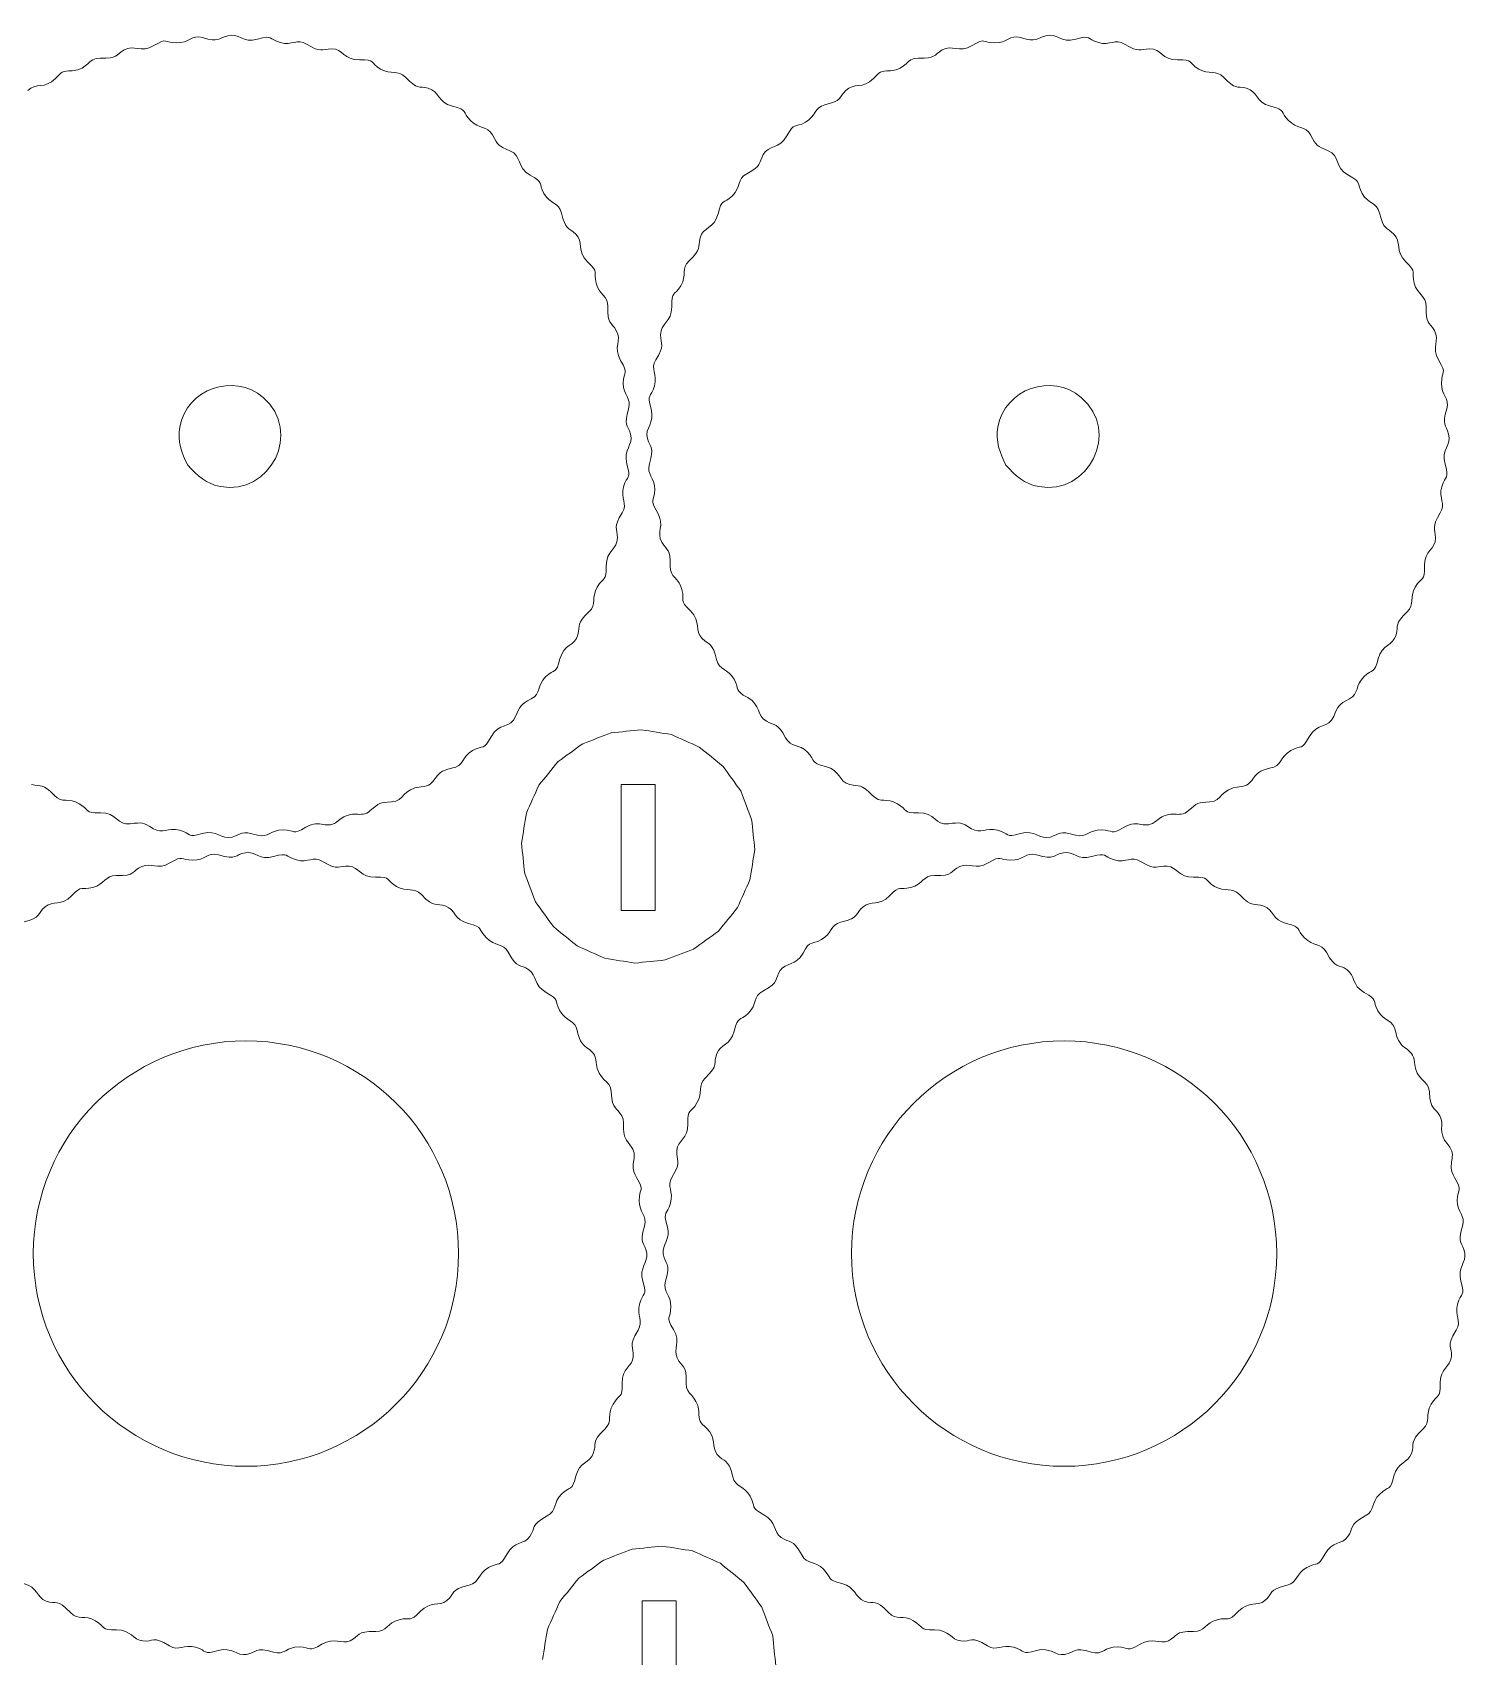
# Model space of a CAD drawing. Header units: centimetres. Extents: x -10 to 98, y 3 to 108.
# Drawn here: x 33.69 to 46.48, y 18.82 to 33.3 of the extents above; entities that cross this region are included whole.
import ezdxf

# ---------------------------------------------------------------- set-up
doc = ezdxf.new("R2010")
doc.units = ezdxf.units.CM
doc.header["$MEASUREMENT"] = 0
doc.layers.add('Camada 1', color=7, linetype='Continuous')

msp = doc.modelspace()

# ---------------------------------------------------------------- linework, layer by layer
at = {"layer": 'Camada 1', "color": 3, "lineweight": 9}
for points in [[(35.43078, 33.27539), (35.53078, 33.30415), (35.56427, 33.20585), (35.69793, 33.24426)], [(42.72719, 33.27539), (42.82719, 33.30415), (42.8607, 33.20585), (42.99435, 33.24426)], [(34.50694, 33.14847), (34.59599, 33.202), (34.65379, 33.11604), (34.77308, 33.18764)], [(34.97676, 33.21112), (34.86285, 33.21296), (34.89793, 33.26257), (34.77308, 33.18764)], [(35.20554, 33.25864), (35.10885, 33.28756), (35.08754, 33.20932), (34.97676, 33.21112)], [(35.20554, 33.25864), (35.35586, 33.21367), (35.34222, 33.24991), (35.43078, 33.27539)], [(35.90081, 33.21449), (35.79115, 33.24568), (35.83784, 33.28447), (35.69793, 33.24426)], [(36.13408, 33.20106), (36.0484, 33.25377), (36.00735, 33.18419), (35.90081, 33.21449)], [(36.13408, 33.20106), (36.26794, 33.11872), (36.2637, 33.15726), (36.35606, 33.15889)], [(36.35606, 33.15889), (36.46021, 33.16073), (36.46707, 33.05692), (36.60592, 33.05962)], [(41.80335, 33.14847), (41.89242, 33.202), (41.9502, 33.11604), (42.06949, 33.18764)], [(42.27317, 33.21112), (42.15927, 33.21296), (42.19435, 33.26257), (42.06949, 33.18764)], [(42.50195, 33.25864), (42.40526, 33.28756), (42.38395, 33.20932), (42.27317, 33.21112)], [(42.50195, 33.25864), (42.65227, 33.21367), (42.63863, 33.24991), (42.72719, 33.27539)], [(43.19722, 33.21449), (43.08756, 33.24568), (43.13427, 33.28447), (42.99435, 33.24426)], [(43.4305, 33.20106), (43.34482, 33.25377), (43.30376, 33.18419), (43.19722, 33.21449)], [(43.4305, 33.20106), (43.56436, 33.11872), (43.56011, 33.15726), (43.65247, 33.15889)], [(43.65247, 33.15889), (43.75663, 33.16073), (43.76349, 33.05692), (43.90233, 33.05962)], [(34.04517, 32.96277), (34.19857, 32.97844), (34.18001, 33.07716), (34.29362, 33.07396)], [(34.29362, 33.07396), (34.45051, 33.06953), (34.42805, 33.10104), (34.50694, 33.14847)], [(36.79428, 32.97841), (36.69658, 33.03681), (36.75135, 33.06245), (36.60592, 33.05962)], [(41.34158, 32.96277), (41.49498, 32.97844), (41.47642, 33.07716), (41.59003, 33.07396)], [(41.59003, 33.07396), (41.74692, 33.06953), (41.72446, 33.10104), (41.80335, 33.14847)], [(44.09071, 32.97841), (43.993, 33.03681), (44.04777, 33.06245), (43.90233, 33.05962)], [(33.6474, 32.78679), (33.71949, 32.86149), (33.79768, 32.79348), (33.89436, 32.89346)], [(34.04517, 32.96277), (33.95278, 32.96224), (33.94886, 32.94984), (33.89436, 32.89346)], [(37.01606, 32.90522), (36.94689, 32.97816), (36.88936, 32.92159), (36.79428, 32.97841)], [(37.01606, 32.90522), (37.12415, 32.7912), (37.13053, 32.82921), (37.21977, 32.8069)], [(40.94381, 32.78679), (41.0159, 32.86149), (41.0941, 32.79348), (41.19076, 32.89346)], [(41.34158, 32.96277), (41.24919, 32.96224), (41.24527, 32.94984), (41.19076, 32.89346)], [(44.31248, 32.90522), (44.2433, 32.97816), (44.18579, 32.92159), (44.09071, 32.97841)], [(44.31248, 32.90522), (44.42056, 32.7912), (44.42695, 32.82921), (44.51619, 32.8069)], [(37.21977, 32.8069), (37.32064, 32.78168), (37.30044, 32.67975), (37.43524, 32.64636)], [(40.75702, 32.65957), (40.90983, 32.69609), (40.87968, 32.72033), (40.94381, 32.78679)], [(44.51619, 32.8069), (44.61707, 32.78168), (44.59686, 32.67975), (44.73167, 32.64636)], [(37.59614, 32.51887), (37.51698, 32.60068), (37.57667, 32.61132), (37.43524, 32.64636)], [(40.75702, 32.65957), (40.65887, 32.63611), (40.67938, 32.55768), (40.58285, 32.50399)], [(44.89257, 32.51887), (44.81341, 32.60068), (44.8731, 32.61132), (44.73167, 32.64636)], [(37.7915, 32.39084), (37.74356, 32.47952), (37.67282, 32.43962), (37.59614, 32.51887)], [(40.58285, 32.50399), (40.48332, 32.44863), (40.48857, 32.50914), (40.41806, 32.38153)], [(45.08792, 32.39084), (45.03998, 32.47952), (44.96925, 32.43962), (44.89257, 32.51887)], [(37.7915, 32.39084), (37.84459, 32.29262), (37.84832, 32.29195), (37.94833, 32.25029)], [(40.20719, 32.21487), (40.25769, 32.30602), (40.35086, 32.2599), (40.41806, 32.38153)], [(45.08792, 32.39084), (45.14101, 32.29262), (45.14475, 32.29195), (45.24476, 32.25029)], [(37.94833, 32.25029), (38.05707, 32.205), (38.00202, 32.10286), (38.12937, 32.03252)], [(40.05975, 32.04371), (40.19797, 32.11834), (40.16247, 32.13418), (40.20719, 32.21487)], [(45.24476, 32.25029), (45.3535, 32.205), (45.29845, 32.10286), (45.42579, 32.03252)], [(38.25182, 31.86772), (38.19651, 31.9672), (38.25692, 31.96206), (38.12937, 32.03252)], [(40.05975, 32.04371), (39.97112, 31.99584), (40.01094, 31.92503), (39.93169, 31.84833)], [(45.54823, 31.86772), (45.49293, 31.9672), (45.55335, 31.96206), (45.42579, 32.03252)], [(38.40736, 31.69357), (38.38398, 31.79146), (38.30534, 31.77139), (38.25182, 31.86772)], [(45.70379, 31.69357), (45.68041, 31.79146), (45.60177, 31.77139), (45.54823, 31.86772)], [(39.93169, 31.84833), (39.85001, 31.76927), (39.83922, 31.82879), (39.80421, 31.68745)], [(38.40736, 31.69357), (38.44385, 31.54087), (38.46812, 31.5708), (38.53457, 31.50677)], [(39.64365, 31.47197), (39.66892, 31.57286), (39.77081, 31.55262), (39.80421, 31.68745)], [(45.70379, 31.69357), (45.74026, 31.54087), (45.76455, 31.5708), (45.831, 31.50677)], [(38.53457, 31.50677), (38.60926, 31.43479), (38.54129, 31.35655), (38.64129, 31.25983)], [(39.54536, 31.26825), (39.65934, 31.3762), (39.62134, 31.38287), (39.64365, 31.47197)], [(45.831, 31.50677), (45.90568, 31.43479), (45.83771, 31.35655), (45.93771, 31.25983)], [(38.71658, 31.06912), (38.68898, 31.1795), (38.74586, 31.15869), (38.64129, 31.25983)], [(39.54536, 31.26825), (39.47242, 31.19917), (39.52893, 31.14145), (39.47216, 31.04652)], [(46.013, 31.06912), (45.9854, 31.1795), (46.04228, 31.15869), (45.93771, 31.25983)], [(38.82176, 30.86051), (38.82455, 30.96127), (38.74336, 30.96208), (38.71658, 31.06912)], [(39.47216, 31.04652), (39.41364, 30.94866), (39.3882, 31.0037), (39.39095, 30.85817)], [(46.11818, 30.86051), (46.12098, 30.96127), (46.03979, 30.96208), (46.013, 31.06912)], [(38.82176, 30.86051), (38.81739, 30.70349), (38.84869, 30.72629), (38.89627, 30.64724)], [(39.29165, 30.60827), (39.28982, 30.71235), (39.39356, 30.71916), (39.39095, 30.85817)], [(46.11818, 30.86051), (46.11382, 30.70349), (46.14511, 30.72629), (46.1927, 30.64724)], [(38.89627, 30.64724), (38.94987, 30.5582), (38.86382, 30.50041), (38.93546, 30.38107)], [(39.24951, 30.38627), (39.33178, 30.51978), (39.29327, 30.51653), (39.29165, 30.60827)], [(46.1927, 30.64724), (46.2463, 30.5582), (46.16024, 30.50041), (46.23189, 30.38107)], [(38.95893, 30.17739), (38.96077, 30.29119), (39.01034, 30.25638), (38.93546, 30.38107)], [(39.24951, 30.38627), (39.1968, 30.30071), (39.26633, 30.25955), (39.23607, 30.15302)], [(46.25535, 30.17739), (46.2572, 30.29119), (46.30675, 30.25638), (46.23189, 30.38107)], [(39.00643, 29.94863), (39.03523, 30.04505), (38.95714, 30.06695), (38.95893, 30.17739)], [(39.23607, 30.15302), (39.20491, 30.04336), (39.16612, 30.09005), (39.2063, 29.95016)], [(46.30286, 29.94863), (46.33166, 30.04505), (46.25357, 30.06695), (46.25535, 30.17739)], [(39.00643, 29.94863), (38.96152, 29.79829), (38.99766, 29.81209), (39.02319, 29.72335)], [(39.17516, 29.68297), (39.14644, 29.78307), (39.24472, 29.81645), (39.2063, 29.95016)], [(46.30286, 29.94863), (46.25795, 29.79829), (46.29409, 29.81209), (46.31961, 29.72335)], [(39.02319, 29.72335), (39.05195, 29.62338), (38.95363, 29.58989), (38.99208, 29.4562)], [(46.31961, 29.72335), (46.34838, 29.62338), (46.25006, 29.58989), (46.28851, 29.4562)], [(39.19192, 29.45774), (39.23688, 29.60822), (39.20064, 29.5942), (39.17516, 29.68297)], [(38.9623, 29.25335), (38.99341, 29.36286), (39.03229, 29.31639), (38.99208, 29.4562)], [(39.19192, 29.45774), (39.16311, 29.3613), (39.2412, 29.33948), (39.23945, 29.22897)], [(46.25872, 29.25335), (46.28983, 29.36286), (46.32872, 29.31639), (46.28851, 29.4562)], [(38.94887, 29.02008), (39.00155, 29.1057), (38.93202, 29.14673), (38.9623, 29.25335)], [(46.2453, 29.02008), (46.29797, 29.1057), (46.22845, 29.14673), (46.25872, 29.25335)], [(39.23945, 29.22897), (39.23763, 29.11514), (39.18794, 29.15012), (39.26297, 29.02526)], [(38.94887, 29.02008), (38.8666, 28.88635), (38.90503, 28.89048), (38.9067, 28.7981)], [(39.3021, 28.75913), (39.24851, 28.8482), (39.33467, 28.90592), (39.26297, 29.02526)], [(46.2453, 29.02008), (46.16302, 28.88635), (46.20146, 28.89048), (46.20312, 28.7981)], [(38.9067, 28.7981), (38.90858, 28.69403), (38.80478, 28.68713), (38.80745, 28.54823)], [(39.37661, 28.54583), (39.38099, 28.70273), (39.34957, 28.68022), (39.3021, 28.75913)], [(46.20312, 28.7981), (46.205, 28.69403), (46.1012, 28.68713), (46.10388, 28.54823)], [(38.72622, 28.35986), (38.78463, 28.45762), (38.81026, 28.40282), (38.80745, 28.54823)], [(39.37661, 28.54583), (39.37379, 28.44518), (39.45497, 28.44422), (39.48179, 28.33725)], [(46.02265, 28.35986), (46.08105, 28.45762), (46.10669, 28.40282), (46.10388, 28.54823)], [(38.65303, 28.13811), (38.72596, 28.2073), (38.66934, 28.26463), (38.72622, 28.35986)], [(39.48179, 28.33725), (39.50943, 28.22699), (39.45242, 28.24765), (39.55713, 28.14651)], [(45.94945, 28.13811), (46.02238, 28.2073), (45.96577, 28.26463), (46.02265, 28.35986)], [(38.65303, 28.13811), (38.53902, 28.02998), (38.57704, 28.02367), (38.55471, 27.9344)], [(39.66378, 27.8996), (39.58914, 27.97164), (39.65714, 28.04991), (39.55713, 28.14651)], [(45.94945, 28.13811), (45.83545, 28.02998), (45.87347, 28.02367), (45.85112, 27.9344)], [(38.55471, 27.9344), (38.52943, 27.83344), (38.42755, 27.85376), (38.39418, 27.71892)], [(39.791, 27.71281), (39.75459, 27.86554), (39.72983, 27.83585), (39.66378, 27.8996)], [(45.85112, 27.9344), (45.82585, 27.83344), (45.72396, 27.85376), (45.6906, 27.71892)], [(38.26667, 27.55802), (38.34842, 27.63713), (38.3592, 27.57758), (38.39418, 27.71892)], [(39.791, 27.71281), (39.81436, 27.61486), (39.89305, 27.63499), (39.94658, 27.53864)], [(45.56308, 27.55802), (45.64485, 27.63713), (45.65562, 27.57758), (45.6906, 27.71892)], [(38.13864, 27.36264), (38.22724, 27.41051), (38.18747, 27.4814), (38.26667, 27.55802)], [(39.94658, 27.53864), (40.00184, 27.43917), (39.94144, 27.44426), (40.069, 27.37385)], [(45.43506, 27.36264), (45.52366, 27.41051), (45.4839, 27.4814), (45.56308, 27.55802)], [(40.23571, 27.16294), (40.14463, 27.21334), (40.19058, 27.30673), (40.069, 27.37385)], [(38.13864, 27.36264), (38.04037, 27.30954), (38.0398, 27.30578), (37.99809, 27.2058)], [(45.43506, 27.36264), (45.33679, 27.30954), (45.33622, 27.30578), (45.29451, 27.2058)], [(37.99809, 27.2058), (37.95276, 27.09712), (37.85068, 27.15211), (37.78033, 27.02475)], [(38.85054, 27.05943), (38.94061, 27.06873), (39.03066, 27.07804), (39.12073, 27.08735)], [(39.12073, 27.08735), (39.21014, 27.07304), (39.29954, 27.05872), (39.38895, 27.04441)], [(40.40687, 27.01553), (40.3324, 27.15355), (40.31617, 27.11843), (40.23571, 27.16294)], [(45.29451, 27.2058), (45.24918, 27.09712), (45.14709, 27.15211), (45.07675, 27.02475)], [(37.61554, 26.90238), (37.71497, 26.95762), (37.70993, 26.89729), (37.78033, 27.02475)], [(38.37677, 26.80324), (38.45011, 26.85633), (38.52346, 26.90943), (38.5968, 26.96252)], [(38.5968, 26.96252), (38.68138, 26.99482), (38.76596, 27.02712), (38.85054, 27.05943)], [(39.38895, 27.04441), (39.4716, 27.00743), (39.55424, 26.97046), (39.63689, 26.93349)], [(39.8477, 26.76219), (39.77743, 26.81928), (39.70716, 26.87639), (39.63689, 26.93349)], [(40.40687, 27.01553), (40.4547, 26.9269), (40.52561, 26.96667), (40.60226, 26.88747)], [(44.91196, 26.90238), (45.01139, 26.95762), (45.00635, 26.89729), (45.07675, 27.02475)], [(37.42627, 26.74402), (37.54681, 26.76638), (37.51122, 26.84443), (37.61554, 26.90238)], [(38.20547, 26.59243), (38.26256, 26.6627), (38.31967, 26.73297), (38.37677, 26.80324)], [(40.60226, 26.88747), (40.68138, 26.80573), (40.62174, 26.79498), (40.76315, 26.75997)], [(44.72269, 26.74402), (44.84324, 26.76638), (44.80764, 26.84443), (44.91196, 26.90238)], [(37.42627, 26.74402), (37.2474, 26.71084), (37.30435, 26.58807), (37.1566, 26.57783)], [(39.8477, 26.76219), (39.9008, 26.68885), (39.95387, 26.6155), (40.00697, 26.54216)], [(40.97861, 26.59943), (40.87764, 26.62473), (40.89797, 26.72658), (40.76315, 26.75997)], [(44.72269, 26.74402), (44.54382, 26.71084), (44.60078, 26.58807), (44.45303, 26.57783)], [(33.88592, 26.50113), (33.77774, 26.61517), (33.77127, 26.57712), (33.68219, 26.59943)], [(33.88592, 26.50113), (33.95511, 26.42819), (34.01251, 26.48481), (34.10768, 26.42794)], [(37.1566, 26.57783), (36.98626, 26.56603), (37.01098, 26.45055), (36.89256, 26.44381)], [(38.20547, 26.59243), (38.16849, 26.50979), (38.13152, 26.42713), (38.09455, 26.34449)], [(40.00697, 26.54216), (40.03928, 26.45757), (40.07158, 26.37299), (40.10389, 26.2884)], [(41.18234, 26.50113), (41.07415, 26.61517), (41.06768, 26.57712), (40.97861, 26.59943)], [(41.18234, 26.50113), (41.25152, 26.42819), (41.30893, 26.48481), (41.40408, 26.42794)], [(44.45303, 26.57783), (44.28269, 26.56603), (44.30741, 26.45055), (44.18898, 26.44381)], [(34.10768, 26.42794), (34.20545, 26.36949), (34.15058, 26.34389), (34.29603, 26.3467)], [(36.70284, 26.36633), (36.6132, 26.288), (36.55067, 26.38871), (36.42053, 26.27735)], [(36.89256, 26.44381), (36.78623, 26.43777), (36.78297, 26.43634), (36.70284, 26.36633)], [(41.40408, 26.42794), (41.50186, 26.36949), (41.44699, 26.34389), (41.59245, 26.3467)], [(43.99927, 26.36633), (43.9096, 26.288), (43.84708, 26.38871), (43.71694, 26.27735)], [(44.18898, 26.44381), (44.08264, 26.43777), (44.07938, 26.43634), (43.99927, 26.36633)], [(34.56173, 26.24862), (34.44495, 26.23357), (34.44149, 26.34951), (34.29603, 26.3467)], [(34.76789, 26.20527), (34.67287, 26.26372), (34.66917, 26.26247), (34.56173, 26.24862)], [(34.76789, 26.20527), (34.85353, 26.15256), (34.89449, 26.22215), (35.00115, 26.19186)], [(35.92521, 26.19521), (36.03902, 26.19337), (36.00417, 26.14385), (36.12889, 26.21867)], [(36.12889, 26.21867), (36.26089, 26.29784), (36.31344, 26.18572), (36.42053, 26.27735)], [(38.09455, 26.34449), (38.08023, 26.25509), (38.06592, 26.16568), (38.0516, 26.07628)], [(40.1318, 26.01822), (40.12251, 26.10828), (40.11319, 26.19835), (40.10389, 26.2884)], [(41.85815, 26.24862), (41.74136, 26.23357), (41.7379, 26.34951), (41.59245, 26.3467)], [(42.06429, 26.20527), (41.96928, 26.26372), (41.96558, 26.26247), (41.85815, 26.24862)], [(42.06429, 26.20527), (42.14995, 26.15256), (42.19091, 26.22215), (42.29757, 26.19186)], [(43.22163, 26.19521), (43.33544, 26.19337), (43.30058, 26.14385), (43.42531, 26.21867)], [(43.42531, 26.21867), (43.55729, 26.29784), (43.60985, 26.18572), (43.71694, 26.27735)], [(35.00115, 26.19186), (35.11072, 26.16074), (35.06421, 26.12185), (35.20401, 26.16208)], [(35.47118, 26.13096), (35.37115, 26.10223), (35.33763, 26.20053), (35.20401, 26.16208)], [(35.69645, 26.1477), (35.54586, 26.19262), (35.56004, 26.15649), (35.47118, 26.13096)], [(35.69645, 26.1477), (35.79292, 26.11892), (35.81469, 26.197), (35.92521, 26.19521)], [(38.0516, 26.07628), (38.06092, 25.98621), (38.07022, 25.89615), (38.07954, 25.80609)], [(42.29757, 26.19186), (42.40712, 26.16074), (42.36063, 26.12185), (42.50043, 26.16208)], [(42.76759, 26.13096), (42.66756, 26.10223), (42.63404, 26.20053), (42.50043, 26.16208)], [(42.99286, 26.1477), (42.84227, 26.19262), (42.85644, 26.15649), (42.76759, 26.13096)], [(42.99286, 26.1477), (43.08933, 26.11892), (43.1111, 26.197), (43.22163, 26.19521)], [(35.11973, 25.92365), (35.00596, 25.92552), (35.0408, 25.97504), (34.91615, 25.9002)], [(35.34841, 25.97116), (35.25209, 25.99994), (35.23001, 25.92187), (35.11973, 25.92365)], [(35.34841, 25.97116), (35.51772, 25.9206), (35.49241, 25.97509), (35.58879, 25.99136)], [(35.58879, 25.99136), (35.67757, 26.00638), (35.71451, 25.92049), (35.84065, 25.95681)], [(36.04342, 25.92703), (35.93397, 25.95818), (35.9802, 25.99702), (35.84065, 25.95681)], [(36.2766, 25.91362), (36.19111, 25.96628), (36.14984, 25.89676), (36.04342, 25.92703)], [(40.1318, 26.01822), (40.11749, 25.92883), (40.10317, 25.83941), (40.08886, 25.75001)], [(42.41614, 25.92365), (42.30238, 25.92552), (42.33722, 25.97504), (42.21257, 25.9002)], [(42.64482, 25.97116), (42.5485, 25.99994), (42.52644, 25.92187), (42.41614, 25.92365)], [(42.64482, 25.97116), (42.81414, 25.9206), (42.78882, 25.97509), (42.8852, 25.99136)], [(42.8852, 25.99136), (42.97399, 26.00638), (43.01093, 25.92049), (43.13707, 25.95681)], [(43.33983, 25.92703), (43.23039, 25.95818), (43.27662, 25.99702), (43.13707, 25.95681)], [(43.57301, 25.91362), (43.48752, 25.96628), (43.44625, 25.89676), (43.33983, 25.92703)], [(34.4369, 25.78655), (34.33618, 25.78939), (34.33552, 25.70825), (34.22837, 25.68143)], [(34.4369, 25.78655), (34.61358, 25.78162), (34.57512, 25.8277), (34.66384, 25.8683)], [(34.66384, 25.8683), (34.74558, 25.90572), (34.80357, 25.83263), (34.91615, 25.9002)], [(36.2766, 25.91362), (36.42699, 25.82098), (36.41704, 25.88012), (36.51406, 25.87087)], [(36.51406, 25.87087), (36.60373, 25.86232), (36.6172, 25.7697), (36.74825, 25.77225)], [(36.93658, 25.69104), (36.83885, 25.74939), (36.89369, 25.77508), (36.74825, 25.77225)], [(38.07954, 25.80609), (38.11184, 25.72151), (38.14413, 25.63691), (38.17643, 25.55234)], [(41.73332, 25.78655), (41.6326, 25.78939), (41.63193, 25.70825), (41.52478, 25.68143)], [(41.73332, 25.78655), (41.91, 25.78162), (41.87154, 25.8277), (41.96025, 25.8683)], [(41.96025, 25.8683), (42.04199, 25.90572), (42.09997, 25.83263), (42.21257, 25.9002)], [(43.57301, 25.91362), (43.7234, 25.82098), (43.71345, 25.88012), (43.81049, 25.87087)], [(43.81049, 25.87087), (43.90014, 25.86232), (43.91361, 25.7697), (44.04468, 25.77225)], [(44.23301, 25.69104), (44.13527, 25.74939), (44.19011, 25.77508), (44.04468, 25.77225)], [(34.22837, 25.68143), (34.11803, 25.65381), (34.1389, 25.71073), (34.03773, 25.60617)], [(37.15821, 25.61791), (37.0892, 25.69072), (37.03164, 25.63428), (36.93658, 25.69104)], [(40.08886, 25.75001), (40.05188, 25.66736), (40.01492, 25.58472), (39.97795, 25.50206)], [(41.52478, 25.68143), (41.41445, 25.65381), (41.43532, 25.71073), (41.33414, 25.60617)], [(44.45463, 25.61791), (44.38561, 25.69072), (44.32807, 25.63428), (44.23301, 25.69104)], [(33.60415, 25.37233), (33.77618, 25.41344), (33.72707, 25.44787), (33.80229, 25.51007)], [(33.80229, 25.51007), (33.87152, 25.5673), (33.9464, 25.51175), (34.03773, 25.60617)], [(37.15821, 25.61791), (37.27979, 25.48961), (37.28551, 25.5491), (37.37673, 25.515)], [(37.37673, 25.515), (37.46109, 25.48344), (37.44989, 25.39069), (37.57724, 25.35914)], [(38.33572, 25.33231), (38.28263, 25.40565), (38.22953, 25.479), (38.17643, 25.55234)], [(39.97795, 25.50206), (39.92085, 25.43179), (39.86374, 25.36152), (39.80665, 25.29125)], [(40.90057, 25.37233), (41.07259, 25.41344), (41.02347, 25.44787), (41.0987, 25.51007)], [(41.0987, 25.51007), (41.16794, 25.5673), (41.24281, 25.51175), (41.33414, 25.60617)], [(44.45463, 25.61791), (44.57622, 25.48961), (44.58194, 25.5491), (44.67314, 25.515)], [(44.67314, 25.515), (44.75751, 25.48344), (44.7463, 25.39069), (44.87366, 25.35914)], [(37.73809, 25.23169), (37.65894, 25.31342), (37.71866, 25.3241), (37.57724, 25.35914)], [(40.90057, 25.37233), (40.80275, 25.34898), (40.82277, 25.27032), (40.72649, 25.21682)], [(45.03451, 25.23169), (44.95536, 25.31342), (45.01508, 25.3241), (44.87366, 25.35914)], [(37.93337, 25.1037), (37.88557, 25.19226), (37.81475, 25.1525), (37.73809, 25.23169)], [(38.33572, 25.33231), (38.40598, 25.27521), (38.47626, 25.2181), (38.54652, 25.16101)], [(39.80665, 25.29125), (39.73331, 25.23817), (39.65996, 25.18508), (39.58662, 25.13198)], [(40.72649, 25.21682), (40.62707, 25.16155), (40.63214, 25.22191), (40.56175, 25.09444)], [(45.2298, 25.1037), (45.182, 25.19226), (45.11118, 25.1525), (45.03451, 25.23169)], [(37.93337, 25.1037), (38.01725, 24.94829), (38.03836, 25.00446), (38.11763, 24.94802)], [(38.79447, 25.0501), (38.71182, 25.08707), (38.62917, 25.12403), (38.54652, 25.16101)], [(38.79447, 25.0501), (38.88386, 25.03578), (38.97328, 25.02147), (39.06267, 25.00715)], [(39.33286, 25.03507), (39.41745, 25.06738), (39.50204, 25.09967), (39.58662, 25.13198)], [(40.35927, 24.94095), (40.41155, 25.01447), (40.49836, 24.97961), (40.56175, 25.09444)], [(45.2298, 25.1037), (45.31367, 24.94829), (45.33478, 25.00446), (45.41406, 24.94802)], [(38.11763, 24.94802), (38.19108, 24.89578), (38.15625, 24.80899), (38.27114, 24.74555)], [(39.06267, 25.00715), (39.15274, 25.01646), (39.2428, 25.02576), (39.33286, 25.03507)], [(40.20358, 24.75672), (40.35921, 24.8408), (40.30264, 24.86131), (40.35927, 24.94095)], [(45.41406, 24.94802), (45.48749, 24.89578), (45.45267, 24.80899), (45.56757, 24.74555)], [(38.39345, 24.58081), (38.33828, 24.68008), (38.39852, 24.67521), (38.27114, 24.74555)], [(40.20358, 24.75672), (40.11494, 24.70879), (40.15477, 24.63798), (40.0756, 24.56141)], [(45.68988, 24.58081), (45.63471, 24.68008), (45.69495, 24.67521), (45.56757, 24.74555)], [(38.55176, 24.39162), (38.52947, 24.51204), (38.45143, 24.47652), (38.39345, 24.58081)], [(40.0756, 24.56141), (39.99376, 24.48225), (39.98326, 24.54203), (39.94816, 24.40058)], [(45.84818, 24.39162), (45.82589, 24.51204), (45.74785, 24.47652), (45.68988, 24.58081)], [(38.55176, 24.39162), (38.58484, 24.21291), (38.70761, 24.26974), (38.71787, 24.12208)], [(39.7923, 24.20006), (39.82382, 24.28443), (39.91658, 24.2732), (39.94816, 24.40058)], [(45.84818, 24.39162), (45.88127, 24.21291), (46.00404, 24.26974), (46.0143, 24.12208)], [(35.59374, 24.31346), (34.54641, 24.31346), (33.69738, 23.46441), (33.69738, 22.41708)], [(37.4901, 22.41708), (37.4901, 23.46441), (36.64107, 24.31346), (35.59374, 24.31346)], [(39.68941, 23.98154), (39.81767, 24.10313), (39.75819, 24.10873), (39.7923, 24.20006)], [(42.89015, 24.31346), (41.84282, 24.31346), (40.99379, 23.46441), (40.99379, 22.41708)], [(44.78652, 22.41708), (44.78652, 23.46441), (43.93748, 24.31346), (42.89015, 24.31346)], [(38.71787, 24.12208), (38.72971, 23.95174), (38.84513, 23.97647), (38.85185, 23.85811)], [(46.0143, 24.12208), (46.02614, 23.95174), (46.14155, 23.97647), (46.14828, 23.85811)], [(39.68941, 23.98154), (39.61649, 23.91242), (39.67302, 23.85486), (39.61625, 23.75988)], [(38.85185, 23.85811), (38.86159, 23.68712), (38.89981, 23.72797), (38.94637, 23.64429)], [(39.61625, 23.75988), (39.55778, 23.66213), (39.53231, 23.71706), (39.53505, 23.57159)], [(46.14828, 23.85811), (46.158, 23.68712), (46.19623, 23.72797), (46.2428, 23.64429)], [(38.94637, 23.64429), (38.99133, 23.56347), (38.91706, 23.5046), (39.01824, 23.38628)], [(46.2428, 23.64429), (46.28776, 23.56347), (46.21349, 23.5046), (46.31466, 23.38628)], [(39.43643, 23.33739), (39.44496, 23.42718), (39.53757, 23.4404), (39.53505, 23.57159)], [(39.0769, 23.09476), (38.99776, 23.22667), (39.10983, 23.27916), (39.01824, 23.38628)], [(39.39368, 23.09993), (39.48634, 23.25053), (39.42717, 23.24025), (39.43643, 23.33739)], [(46.37333, 23.09476), (46.29418, 23.22667), (46.40626, 23.27916), (46.31466, 23.38628)], [(39.10035, 22.89116), (39.10212, 23.00488), (39.15177, 22.96991), (39.0769, 23.09476)], [(39.39368, 23.09993), (39.341, 23.01434), (39.41054, 22.97316), (39.38027, 22.86676)], [(46.39677, 22.89116), (46.39853, 23.00488), (46.44819, 22.96991), (46.37333, 23.09476)], [(39.14783, 22.66247), (39.17661, 22.75887), (39.09862, 22.78059), (39.10035, 22.89116)], [(46.44425, 22.66247), (46.47304, 22.75887), (46.39505, 22.78059), (46.39677, 22.89116)], [(39.38027, 22.86676), (39.3491, 22.75728), (39.31031, 22.8037), (39.35049, 22.66396)], [(39.14783, 22.66247), (39.09727, 22.49315), (39.1518, 22.51833), (39.16803, 22.42211)], [(39.31592, 22.41211), (39.30091, 22.50092), (39.38677, 22.53775), (39.35049, 22.66396)], [(46.44425, 22.66247), (46.39369, 22.49315), (46.44823, 22.51833), (46.46445, 22.42211)], [(33.69738, 22.41708), (33.69738, 21.36974), (34.54641, 20.52071), (35.59374, 20.52071)], [(35.59374, 20.52071), (36.64107, 20.52071), (37.4901, 21.36974), (37.4901, 22.41708)], [(39.16803, 22.42211), (39.18302, 22.33323), (39.09716, 22.29639), (39.13347, 22.17025)], [(39.33613, 22.17177), (39.38672, 22.34106), (39.33217, 22.31586), (39.31592, 22.41211)], [(40.99379, 22.41708), (40.99379, 21.36974), (41.84282, 20.52071), (42.89015, 20.52071)], [(42.89015, 20.52071), (43.93748, 20.52071), (44.78652, 21.36974), (44.78652, 22.41708)], [(46.46445, 22.42211), (46.47943, 22.33323), (46.39358, 22.29639), (46.42989, 22.17025)], [(39.1037, 21.96746), (39.13476, 22.07686), (39.17369, 22.03058), (39.13347, 22.17025)], [(39.33613, 22.17177), (39.30726, 22.07515), (39.38539, 22.05371), (39.38364, 21.94308)], [(46.40013, 21.96746), (46.43119, 22.07686), (46.47011, 22.03058), (46.42989, 22.17025)], [(39.09029, 21.73429), (39.14295, 21.81986), (39.07344, 21.86093), (39.1037, 21.96746)], [(39.38364, 21.94308), (39.38183, 21.82942), (39.33217, 21.86423), (39.40709, 21.73946)], [(46.38671, 21.73429), (46.43938, 21.81986), (46.36987, 21.86093), (46.40013, 21.96746)], [(39.09029, 21.73429), (38.99765, 21.58382), (39.05676, 21.5939), (39.04752, 21.49683)], [(39.439, 21.4872), (39.40157, 21.56892), (39.4747, 21.62686), (39.40709, 21.73946)], [(46.38671, 21.73429), (46.29408, 21.58382), (46.35318, 21.5939), (46.34395, 21.49683)], [(39.04752, 21.49683), (39.03899, 21.40719), (38.94637, 21.39376), (38.94892, 21.26261)], [(39.52073, 21.2602), (39.52578, 21.43646), (39.47958, 21.39854), (39.439, 21.4872)], [(46.34395, 21.49683), (46.33542, 21.40719), (46.2428, 21.39376), (46.24535, 21.26261)], [(38.86771, 21.07433), (38.9261, 21.17203), (38.95175, 21.11721), (38.94892, 21.26261)], [(39.63188, 21.01186), (39.61618, 21.16526), (39.51749, 21.1467), (39.52073, 21.2602)], [(46.16414, 21.07433), (46.22252, 21.17203), (46.24818, 21.11721), (46.24535, 21.26261)], [(38.79455, 20.85267), (38.86739, 20.92169), (38.81093, 20.97923), (38.86771, 21.07433)], [(39.63188, 21.01186), (39.63241, 20.91948), (39.64477, 20.91562), (39.70117, 20.8611)], [(46.09098, 20.85267), (46.16382, 20.92169), (46.10734, 20.97923), (46.16414, 21.07433)], [(38.79455, 20.85267), (38.66622, 20.73102), (38.72575, 20.72514), (38.69167, 20.63416)], [(39.79722, 20.62565), (39.74002, 20.69487), (39.79556, 20.76981), (39.70117, 20.8611)], [(46.09098, 20.85267), (45.96265, 20.73102), (46.02217, 20.72514), (45.98809, 20.63416)], [(38.69167, 20.63416), (38.66002, 20.54971), (38.56733, 20.56094), (38.53579, 20.43365)], [(39.93497, 20.42752), (39.89389, 20.59951), (39.85945, 20.55036), (39.79722, 20.62565)], [(45.98809, 20.63416), (45.95645, 20.54971), (45.86376, 20.56094), (45.83221, 20.43365)], [(38.40836, 20.27282), (38.49016, 20.352), (38.50075, 20.29226), (38.53579, 20.43365)], [(39.93497, 20.42752), (39.95839, 20.32944), (40.03687, 20.34991), (40.09048, 20.25342)], [(45.70479, 20.27282), (45.78659, 20.352), (45.79718, 20.29226), (45.83221, 20.43365)], [(38.28035, 20.07752), (38.36902, 20.12541), (38.32913, 20.1961), (38.40836, 20.27282)], [(45.57678, 20.07752), (45.66545, 20.12541), (45.62555, 20.1961), (45.70479, 20.27282)], [(40.09048, 20.25342), (40.14579, 20.15388), (40.08541, 20.15909), (40.21289, 20.08869)], [(38.28035, 20.07752), (38.12488, 19.99351), (38.18123, 19.97269), (38.1247, 19.89323)], [(40.36629, 19.88621), (40.29282, 19.93849), (40.3277, 20.0253), (40.21289, 20.08869)], [(45.57678, 20.07752), (45.42131, 19.99351), (45.47765, 19.97269), (45.42113, 19.89323)], [(38.1247, 19.89323), (38.07244, 19.81979), (37.98564, 19.85464), (37.92218, 19.73977)], [(40.55058, 19.73054), (40.46659, 19.88606), (40.44567, 19.82969), (40.36629, 19.88621)], [(45.42113, 19.89323), (45.36886, 19.81979), (45.28206, 19.85464), (45.2186, 19.73977)], [(37.75746, 19.6174), (37.85683, 19.67265), (37.85172, 19.6122), (37.92218, 19.73977)], [(38.7845, 19.68455), (38.86908, 19.71685), (38.95366, 19.74915), (39.03824, 19.78146)], [(39.03824, 19.78146), (39.12831, 19.79076), (39.21836, 19.80007), (39.30843, 19.80939)], [(39.30843, 19.80939), (39.39784, 19.79507), (39.48724, 19.78075), (39.57664, 19.76644)], [(39.57664, 19.76644), (39.6593, 19.72947), (39.74194, 19.69249), (39.82459, 19.65552)], [(40.55058, 19.73054), (40.59847, 19.64192), (40.6691, 19.68178), (40.74587, 19.60253)], [(45.05388, 19.6174), (45.15326, 19.67265), (45.14814, 19.6122), (45.2186, 19.73977)], [(37.58336, 19.46188), (37.68124, 19.48522), (37.66113, 19.56388), (37.75746, 19.6174)], [(38.56447, 19.52527), (38.63781, 19.57836), (38.71116, 19.63146), (38.7845, 19.68455)], [(40.0354, 19.48422), (39.96513, 19.54131), (39.89486, 19.59842), (39.82459, 19.65552)], [(40.74587, 19.60253), (40.82493, 19.52089), (40.76535, 19.51011), (40.90668, 19.47509)], [(44.87977, 19.46188), (44.97766, 19.48522), (44.95755, 19.56388), (45.05388, 19.6174)], [(33.81082, 19.31921), (33.72653, 19.35076), (33.73756, 19.44357), (33.61026, 19.47509)], [(37.58336, 19.46188), (37.4115, 19.4209), (37.46037, 19.38627), (37.38521, 19.32414)], [(38.39317, 19.31446), (38.45026, 19.38473), (38.50737, 19.455), (38.56447, 19.52527)], [(40.0354, 19.48422), (40.0885, 19.41088), (40.14157, 19.33753), (40.19467, 19.26419)], [(41.10723, 19.31921), (41.02295, 19.35076), (41.03398, 19.44357), (40.90668, 19.47509)], [(44.87977, 19.46188), (44.70793, 19.4209), (44.7568, 19.38627), (44.68164, 19.32414)], [(34.02932, 19.21636), (33.90778, 19.34461), (33.90196, 19.28511), (33.81082, 19.31921)], [(37.38521, 19.32414), (37.31607, 19.267), (37.24102, 19.32252), (37.14983, 19.22812)], [(38.28225, 19.06652), (38.31922, 19.14916), (38.35619, 19.23182), (38.39317, 19.31446)], [(40.29159, 19.01043), (40.25928, 19.09502), (40.22698, 19.1796), (40.19467, 19.26419)], [(41.32573, 19.21636), (41.20418, 19.34461), (41.19838, 19.28511), (41.10723, 19.31921)], [(44.68164, 19.32414), (44.6125, 19.267), (44.53743, 19.32252), (44.44624, 19.22812)], [(34.02932, 19.21636), (34.09852, 19.14334), (34.15594, 19.2), (34.25094, 19.14319)], [(34.25094, 19.14319), (34.34875, 19.0847), (34.29387, 19.0592), (34.43924, 19.06197)], [(36.75066, 19.04766), (36.85139, 19.04483), (36.85204, 19.12597), (36.95916, 19.15279)], [(36.95916, 19.15279), (37.06953, 19.18044), (37.0487, 19.12345), (37.14983, 19.22812)], [(41.32573, 19.21636), (41.39493, 19.14334), (41.45237, 19.2), (41.54736, 19.14319)], [(41.54736, 19.14319), (41.64516, 19.0847), (41.59028, 19.0592), (41.73565, 19.06197)], [(44.04707, 19.04766), (44.14782, 19.04483), (44.14847, 19.12597), (44.25558, 19.15279)], [(44.25558, 19.15279), (44.36595, 19.18044), (44.34513, 19.12345), (44.44624, 19.22812)], [(34.67346, 18.96334), (34.58373, 18.97192), (34.57049, 19.06447), (34.43924, 19.06197)], [(34.91094, 18.92061), (34.76041, 19.01326), (34.77051, 18.95405), (34.67346, 18.96334)], [(36.52369, 18.96591), (36.44193, 18.92854), (36.38402, 19.00174), (36.27143, 18.93408)], [(36.75066, 19.04766), (36.57397, 19.05255), (36.6125, 19.00653), (36.52369, 18.96591)], [(38.2393, 18.79831), (38.25361, 18.88771), (38.26793, 18.97712), (38.28225, 19.06652)], [(40.3195, 18.74025), (40.31021, 18.83031), (40.30089, 18.92038), (40.29159, 19.01043)], [(41.96987, 18.96334), (41.88014, 18.97192), (41.86691, 19.06447), (41.73565, 19.06197)], [(42.20735, 18.92061), (42.05682, 19.01326), (42.06693, 18.95405), (41.96987, 18.96334)], [(43.8201, 18.96591), (43.73835, 18.92854), (43.68043, 19.00174), (43.56785, 18.93408)], [(44.04707, 19.04766), (43.87038, 19.05255), (43.9089, 19.00653), (43.8201, 18.96591)], [(34.91094, 18.92061), (34.99651, 18.86795), (35.0376, 18.93741), (35.14413, 18.90719)], [(35.14413, 18.90719), (35.25366, 18.87609), (35.20708, 18.83724), (35.34686, 18.87743)], [(35.59878, 18.84283), (35.50994, 18.82785), (35.4731, 18.9137), (35.34686, 18.87743)], [(35.83913, 18.86305), (35.66982, 18.91364), (35.69488, 18.85904), (35.59878, 18.84283)], [(35.83913, 18.86305), (35.93544, 18.83425), (35.95749, 18.91232), (36.06779, 18.91053)], [(36.06779, 18.91053), (36.18159, 18.9087), (36.1467, 18.8591), (36.27143, 18.93408)], [(42.20735, 18.92061), (42.29293, 18.86795), (42.33402, 18.93741), (42.44053, 18.90719)], [(42.44053, 18.90719), (42.55007, 18.87609), (42.5035, 18.83724), (42.64329, 18.87743)], [(42.8952, 18.84283), (42.80635, 18.82785), (42.76951, 18.9137), (42.64329, 18.87743)], [(43.13554, 18.86305), (42.96623, 18.91364), (42.99129, 18.85904), (42.8952, 18.84283)], [(43.13554, 18.86305), (43.23185, 18.83425), (43.2539, 18.91232), (43.3642, 18.91053)], [(43.3642, 18.91053), (43.47801, 18.9087), (43.44311, 18.8591), (43.56785, 18.93408)]]:
    msp.add_open_spline(points, degree=3, dxfattribs=at)
at = {"layer": 'Camada 1', "lineweight": 9}
for points in [[(35.74703, 30.04932), (35.48338, 30.27483), (35.06665, 30.1276), (35.00317, 29.78652)], [(43.04345, 30.04932), (42.7798, 30.27483), (42.36307, 30.1276), (42.29958, 29.78652)], [(35.36763, 29.25538), (35.80689, 29.17366), (36.10438, 29.74368), (35.74703, 30.04932)], [(42.66404, 29.25538), (43.10331, 29.17366), (43.40079, 29.74368), (43.04345, 30.04932)], [(35.00317, 29.78652), (34.97994, 29.66172), (35.02102, 29.55237), (35.07539, 29.44547)], [(42.29958, 29.78652), (42.27635, 29.66172), (42.31743, 29.55237), (42.3718, 29.44547)], [(35.07539, 29.44547), (35.15558, 29.35627), (35.24281, 29.2786), (35.36763, 29.25538)], [(42.3718, 29.44547), (42.45199, 29.35627), (42.53922, 29.2786), (42.66404, 29.25538)], [(38.94001, 25.47686), (38.94001, 25.85056), (38.94001, 26.22428), (38.94001, 26.59799)], [(39.2434, 26.59799), (39.14227, 26.59799), (39.04114, 26.59799), (38.94001, 26.59799)], [(39.2434, 26.59799), (39.2434, 26.22428), (39.2434, 25.85056), (39.2434, 25.47686)], [(39.2434, 25.47686), (39.14227, 25.47686), (39.04114, 25.47686), (38.94001, 25.47686)], [(39.12771, 19.32002), (39.12771, 18.94631), (39.12771, 18.5726), (39.12771, 18.19889)], [(39.12771, 19.32002), (39.22884, 19.32002), (39.32997, 19.32002), (39.4311, 19.32002)], [(39.4311, 19.32002), (39.4311, 18.94631), (39.4311, 18.5726), (39.4311, 18.19889)]]:
    msp.add_open_spline(points, degree=3, dxfattribs=at)

doc.saveas('drawing.dxf')
